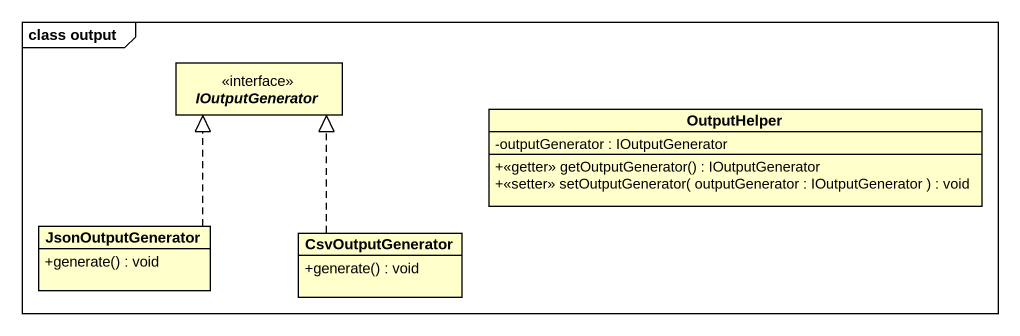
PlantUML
@startuml
mainframe class output
hide circle
hide empty members
skinparam classAttributeIconSize 0
interface IOutputGenerator
class OutputHelper {
  -outputGenerator : IOutputGenerator
  +<<getter>> getOutputGenerator() : IOutputGenerator
  +<<setter>> setOutputGenerator( outputGenerator : IOutputGenerator ) : void
}
class JsonOutputGenerator {
  +generate() : void
}
class CsvOutputGenerator {
  +generate() : void
}
JsonOutputGenerator .up.|> IOutputGenerator
CsvOutputGenerator .up.|> IOutputGenerator
@enduml
